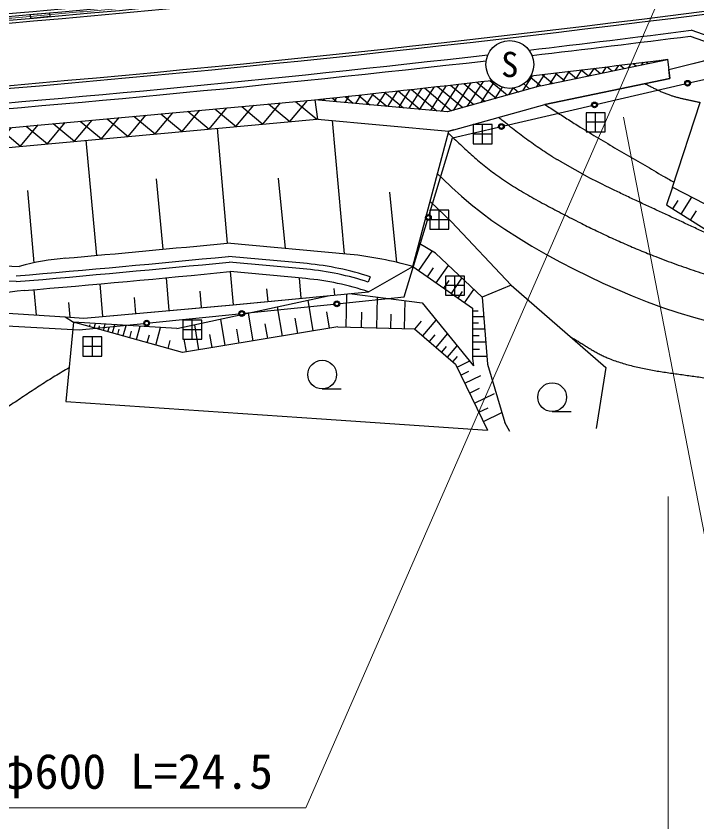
# Model space of a CAD drawing. Units: millimetres, scale not verified. Extents: x 40000 to 680000, y 20000 to 380000.
# Drawn here: x 430442 to 466057, y 230121 to 272252 of the extents above; entities that cross this region are included whole.
import ezdxf
from ezdxf.enums import TextEntityAlignment as Align

# ---------------------------------------------------------------- set-up
doc = ezdxf.new("R2010")
doc.units = ezdxf.units.MM
doc.header["$LTSCALE"] = 1000
doc.linetypes.add('CHAIN', pattern=[18.5, 12, -1.5, 3.5, -1.5])
for name, color, linetype, lineweight in [('M-BGD', 7, 'Continuous', 25), ('M-BMK', 2, 'CHAIN', 13), ('M-BMK-OTRS', 5, 'Continuous', 25), ('M-BMK-ROW', 30, 'Continuous', 25), ('M-STR-HTXT', 7, 'Continuous', 13), ('M-STR-STRC', 7, 'Continuous', 25)]:
    doc.layers.add(name, color=color, linetype=linetype, lineweight=lineweight)
doc.styles.add('ＭＳ ゴシック', font='')
doc.styles.get('ＭＳ ゴシック').set_extended_font_data('MS Gothic')

msp = doc.modelspace()

# ---------------------------------------------------------------- hatches: boundary and pattern name
at = {"layer": 'M-BGD'}
h = msp.add_hatch(dxfattribs=at)
h.set_pattern_fill('USER', color=256, style=0, pattern_type=2)
h.set_pattern_definition([(230.2226, (446170, 266864), (768.536, -639.806), []), (320.2226, (446170, 266864), (639.806, 768.536), [])])
h.paths.add_polyline_path([(446170, 266864), (424341, 264869), (424278, 265890), (446077, 267883)])

# ---------------------------------------------------------------- linework, layer by layer
for p, q in [((473365, 268827), (465752, 271512)), ((465713, 271207), (468130, 270355)), ((464582, 269453), (468130, 270355)), ((457873, 268602), (464516, 269986)), ((461953, 269677), (461786, 269418)), ((462050, 269689), (462257, 269516)), ((462599, 269756), (462473, 269561)), ((462729, 269772), (462880, 269645)), ((463245, 269836), (463160, 269704)), ((463407, 269856), (463503, 269775)), ((463891, 269916), (463847, 269847)), ((464085, 269940), (464127, 269905)), ((464516, 269994), (464640, 268991)), ((458729, 269289), (458351, 268702)), ((458647, 269280), (459140, 268866)), ((459374, 269366), (459038, 268845)), ((459329, 269361), (459763, 268996)), ((460018, 269443), (459725, 268988)), ((460010, 269442), (460387, 269126)), ((460663, 269520), (460412, 269131)), ((460690, 269524), (461010, 269256)), ((461308, 269599), (461099, 269274)), ((461370, 269606), (461633, 269386)), ((465715, 268774), (468123, 269334)), ((454872, 268841), (454025, 267527)), ((454545, 268804), (455557, 267955)), ((455230, 268882), (456141, 268118)), ((457442, 269138), (456927, 268338)), ((457336, 269074), (457893, 268607)), ((458086, 269213), (457652, 268541)), ((457965, 269199), (458517, 268736)), ((464640, 268991), (458110, 267630)), ((451042, 268413), (450442, 267482)), ((451666, 268482), (450990, 267431)), ((451123, 268411), (452451, 267297)), ((452307, 268552), (451551, 267380)), ((451799, 268496), (453223, 267303)), ((452948, 268624), (452113, 267328)), ((452486, 268572), (453806, 267466)), ((453589, 268696), (452674, 267277)), ((457873, 268602), (453017, 267245)), ((453173, 268649), (454390, 267629)), ((454230, 268768), (453300, 267324)), ((453859, 268726), (454974, 267792)), ((455435, 268792), (454751, 267730)), ((455868, 268540), (455476, 267932)), ((456426, 268484), (456201, 268135)), ((456475, 268491), (456725, 268281)), ((456995, 268707), (457308, 268445)), ((460845, 267643), (465423, 268707)), ((446971, 267976), (447207, 267779)), ((447208, 268001), (447073, 267791)), ((447846, 268069), (447634, 267740)), ((447663, 268049), (448081, 267699)), ((448485, 268136), (448196, 267688)), ((448354, 268123), (448955, 267618)), ((449123, 268205), (448757, 267637)), ((449047, 268194), (449829, 267538)), ((449763, 268274), (449319, 267585)), ((449739, 268266), (450703, 267458)), ((450402, 268343), (449880, 267533)), ((450431, 268338), (451577, 267377)), ((424278, 265890), (446077, 267883)), ((453017, 267245), (446077, 267883)), ((446077, 267883), (446201, 266867)), ((446279, 267904), (446333, 267859)), ((446570, 267934), (446511, 267843)), ((453350, 266300), (458110, 267630)), ((455975, 266511), (460553, 267575)), ((464780, 263312), (466226, 267741)), ((424341, 264869), (446170, 266864)), ((446201, 266867), (453082, 266235)), ((446975, 266796), (447596, 259824)), ((440955, 266388), (441489, 260385)), ((453350, 266300), (453082, 266235)), ((453275, 265884), (455683, 266443)), ((451200, 259155), (453082, 266235)), ((452056, 261869), (453275, 265884)), ((434657, 259742), (434114, 265763)), ((460329, 263841), (459042, 264576)), ((438141, 260063), (437779, 263744)), ((444538, 260105), (444176, 263786)), ((431379, 259351), (431052, 263137)), ((450363, 259371), (450001, 263053)), ((464780, 263312), (464473, 262380)), ((464780, 263312), (469276, 260964)), ((452104, 262555), (453223, 261502)), ((464800, 262174), (465079, 262616)), ((465242, 261895), (465800, 262779)), ((464473, 262380), (468847, 259622)), ((465724, 261591), (466028, 262073)), ((450749, 257566), (451969, 261582)), ((453223, 261502), (456341, 258184)), ((447910, 259795), (441489, 260385)), ((451504, 258944), (452209, 259956)), ((452383, 259854), (451520, 260359)), ((445672, 259310), (441557, 259688)), ((454822, 257554), (452383, 259854)), ((424303, 259391), (430611, 259163)), ((445645, 259017), (441586, 259390)), ((448885, 257835), (451200, 259155)), ((451200, 259155), (454316, 256984)), ((452417, 258307), (453054, 259221)), ((445600, 258528), (441635, 258892)), ((441635, 258892), (441789, 257161)), ((451961, 258626), (452279, 259082)), ((430449, 258369), (424230, 258593)), ((438287, 258570), (438439, 256863)), ((445243, 258561), (445337, 257498)), ((448957, 258618), (448867, 258345)), ((452815, 258030), (453093, 258428)), ((453213, 257752), (453768, 258548)), ((431377, 257946), (431495, 256623)), ((434816, 258250), (434967, 256554)), ((440048, 257879), (440125, 257013)), ((443546, 257994), (443605, 257334)), ((447061, 258011), (447092, 257665)), ((453560, 257511), (453801, 257857)), ((453906, 257269), (454389, 257962)), ((456341, 258184), (454822, 257554)), ((456341, 258184), (461294, 253872)), ((436617, 257542), (436691, 256708)), ((438859, 255914), (446774, 257635)), ((441776, 257160), (448885, 257835)), ((447371, 257224), (450749, 257566)), ((447708, 255991), (447748, 257727)), ((447883, 257740), (451680, 257266)), ((449311, 255953), (449349, 257557)), ((454822, 257554), (455099, 254049)), ((433191, 257283), (433260, 256511)), ((433977, 256466), (441776, 257160)), ((442396, 256719), (447072, 257193)), ((444371, 255524), (444119, 257058)), ((445988, 255789), (445723, 257406)), ((450767, 255919), (450801, 257375)), ((451680, 257266), (454375, 253969)), ((437422, 256214), (442098, 256689)), ((442837, 255272), (442598, 256727)), ((446845, 255929), (446705, 256786)), ((448510, 255972), (448528, 256774)), ((450039, 255936), (450056, 256664)), ((454316, 256984), (454316, 254342)), ((454316, 256834), (454609, 256834)), ((433006, 256527), (433438, 256254)), ((433438, 256254), (433051, 252098)), ((438859, 255914), (433438, 256254)), ((439145, 254667), (433438, 256254)), ((433745, 255841), (437123, 256184)), ((434525, 255952), (434589, 256182)), ((441382, 255034), (441156, 256413)), ((443604, 255398), (443478, 256165)), ((445179, 255656), (445047, 256465)), ((451303, 255891), (451658, 256301)), ((451714, 255536), (452422, 256357)), ((454316, 256541), (454902, 256541)), ((454316, 256223), (454634, 256223)), ((429644, 256079), (433745, 255841)), ((434284, 256019), (434316, 256134)), ((434766, 255885), (434812, 256051)), ((435007, 255818), (435099, 256150)), ((435247, 255751), (435308, 255968)), ((435488, 255684), (435609, 256118)), ((435763, 255608), (435840, 255883)), ((436039, 255531), (436192, 256081)), ((436388, 255434), (436485, 255783)), ((436737, 255337), (436931, 256035)), ((437749, 255055), (438003, 255968)), ((447281, 256001), (439145, 254667)), ((440002, 254807), (439788, 256116)), ((442109, 255153), (441990, 255880)), ((447281, 256001), (451284, 255907)), ((451284, 255907), (453436, 254049)), ((454316, 255904), (454953, 255904)), ((437306, 255178), (437422, 255594)), ((439348, 254700), (439241, 255354)), ((440692, 254920), (440579, 255610)), ((452063, 255235), (452365, 255584)), ((452412, 254933), (453016, 255632)), ((454316, 255559), (454662, 255559)), ((438391, 254877), (438508, 255296)), ((452710, 254676), (452966, 254974)), ((453007, 254419), (453521, 255014)), ((454316, 255214), (455007, 255214)), ((454316, 254839), (454691, 254839)), ((453285, 254179), (453526, 254457)), ((453510, 253897), (454171, 254219)), ((454316, 254464), (455066, 254464)), ((454316, 254342), (454375, 253969)), ((453436, 254049), (455106, 250611)), ((453713, 253479), (454132, 253682)), ((455099, 254049), (456001, 251002)), ((461294, 253872), (460788, 250695)), ((453916, 253060), (454753, 253467)), ((454169, 252540), (454690, 252792)), ((446453, 252758), (447453, 252758)), ((454422, 252019), (455463, 252525)), ((433051, 252098), (446422, 251202)), ((454655, 251540), (455134, 251773)), ((454887, 251061), (455845, 251526)), ((458486, 251576), (459486, 251576)), ((446422, 251202), (455106, 250611)), ((456270, 250531), (456001, 251002))]:
    msp.add_line(p, q, dxfattribs=at)
msp.add_lwpolyline([(452489, 264003), (452743, 263759), (453238, 263294), (453740, 262839), (454254, 262399), (454782, 261975), (455326, 261574), (456015, 261104), (456717, 260653), (457430, 260220), (458155, 259805), (458889, 259405), (459632, 259021), (460382, 258651), (461138, 258295), (461899, 257952), (462665, 257620), (463454, 257304), (464254, 257018), (465064, 256756), (465879, 256511), (466698, 256276)], dxfattribs=at)
for centre, radius in [((465569, 268741), 150), ((465569, 268741), 120), ((465569, 268741), 100), ((460699, 267609), 150), ((460699, 267609), 120), ((460699, 267609), 100), ((455829, 266477), 150), ((455829, 266477), 120), ((455829, 266477), 100), ((452012, 261725), 150), ((452012, 261725), 120), ((452012, 261725), 100), ((447221, 257209), 150), ((447221, 257209), 120), ((447221, 257209), 100), ((442247, 256704), 150), ((442247, 256704), 120), ((442247, 256704), 100), ((437273, 256199), 150), ((437273, 256199), 120), ((437273, 256199), 100), ((446453, 253508), 750), ((458486, 252326), 750)]:
    msp.add_circle(centre, radius, dxfattribs=at)
for centre, radius, start, end in [((354556, 1148727), 884235, 276.67035, 277.22427), ((354549, 1148449), 884257, 276.68106, 277.22199), ((354556, 1148727), 884235, 274.32057, 276.53074), ((354549, 1148449), 884257, 274.32225, 276.52506), ((354557, 1148894), 885752, 276.66549, 277.13119), ((354557, 1148894), 885752, 275.93064, 276.53303), ((354774, 1144730), 888586, 275.04728, 275.60028), ((354785, 1144722), 889277, 274.88049, 275.59963), ((434186, 246171), 13476, 94.8357, 105.3846), ((445649, 239374), 20546, 74.3231, 83.6796), ((354839, 1144135), 888988, 274.879, 275.5998), ((444266, 244505), 14872, 71.6137, 84.5749), ((354876, 1143627), 888978, 274.90347, 275.59978), ((444239, 244211), 14872, 71.8667, 84.5751), ((444194, 243722), 14872, 71.6137, 84.5749), ((436048, 204111), 54040, 95.505, 101.7074)]:
    msp.add_arc(centre, radius, start, end, dxfattribs=at)
for points, knots in [([(463340, 268725), (463400, 268694), (463460, 268662), (463521, 268631), (463581, 268600), (463641, 268569), (463702, 268539), (463762, 268508), (463823, 268478), (463884, 268448), (463945, 268419), (464006, 268389), (464067, 268361), (464129, 268332), (464190, 268304), (464252, 268277), (464314, 268251), (464377, 268224), (464440, 268199), (464502, 268175), (464566, 268151), (464630, 268128), (464681, 268110), (464733, 268093), (464785, 268076), (464838, 268060), (464890, 268045), (464943, 268030), (464995, 268015), (465048, 268001), (465102, 267988), (465155, 267975), (465208, 267962), (465261, 267950), (465315, 267938), (465368, 267926), (465422, 267914), (465476, 267903), (465529, 267891), (465583, 267880), (465637, 267869), (465691, 267858), (465744, 267847), (465798, 267835), (465852, 267824), (465905, 267813), (465959, 267801), (466013, 267790), (466066, 267778), (466120, 267766), (466173, 267753), (466226, 267741)], [0, 0, 0, 0, 1, 1, 1, 2, 2, 2, 3, 3, 3, 4, 4, 4, 5, 5, 5, 6, 6, 6, 7, 7, 7, 8, 8, 8, 9, 9, 9, 10, 10, 10, 11, 11, 11, 12, 12, 12, 13, 13, 13, 14, 14, 14, 15, 15, 15, 16, 16, 16, 17, 17, 17, 17]), ([(458110, 267630), (458212, 267564), (458314, 267497), (458416, 267431), (458518, 267364), (458620, 267298), (458722, 267232), (458824, 267166), (458926, 267100), (459029, 267034), (459131, 266969), (459234, 266903), (459336, 266838), (459439, 266773), (459542, 266708), (459645, 266643), (459748, 266578), (459852, 266514), (459955, 266450), (460114, 266352), (460273, 266255), (460433, 266158), (460592, 266061), (460752, 265965), (460912, 265869), (461073, 265774), (461233, 265678), (461394, 265583), (461554, 265488), (461715, 265394), (461876, 265299), (462037, 265205), (462198, 265110), (462359, 265016), (462521, 264922), (462682, 264829), (462843, 264735), (463005, 264641), (463166, 264547), (463327, 264453), (463489, 264360), (463650, 264266), (463811, 264172), (463973, 264078), (464134, 263984), (464295, 263890), (464515, 263761), (464586, 263722), (464864, 263568)], [0, 0, 0, 0, 1, 1, 1, 2, 2, 2, 3, 3, 3, 4, 4, 4, 5, 5, 5, 6, 6, 6, 7, 7, 7, 8, 8, 8, 9, 9, 9, 10, 10, 10, 11, 11, 11, 12, 12, 12, 13, 13, 13, 14, 14, 14, 15, 15, 15, 16, 16, 16, 16]), ([(459042, 264576), (459023, 264587), (459004, 264599), (458984, 264610), (458965, 264621), (458946, 264632), (458926, 264644), (458907, 264655), (458888, 264666), (458869, 264678), (458849, 264689), (458830, 264700), (458811, 264712), (458792, 264723), (458773, 264735), (458753, 264746), (458734, 264757), (458715, 264769), (458696, 264780), (458677, 264792), (458658, 264803), (458638, 264815), (458619, 264826), (458600, 264838), (458581, 264849), (458562, 264861), (458543, 264872), (458524, 264884), (458505, 264896), (458486, 264907), (458467, 264919), (458336, 265000), (458206, 265081), (458078, 265165), (457950, 265249), (457823, 265335), (457697, 265422), (457571, 265509), (457446, 265599), (457322, 265689), (457198, 265779), (457075, 265870), (456953, 265963), (456830, 266055), (456708, 266148), (456586, 266242), (456465, 266335), (456344, 266430), (456222, 266524), (456101, 266619), (455980, 266714), (455859, 266808), (455798, 266855), (455738, 266903), (455677, 266950)], [0, 0, 0, 0, 1, 1, 1, 2, 2, 2, 3, 3, 3, 4, 4, 4, 5, 5, 5, 6, 6, 6, 7, 7, 7, 8, 8, 8, 9, 9, 9, 10, 10, 10, 11, 11, 11, 12, 12, 12, 13, 13, 13, 14, 14, 14, 15, 15, 15, 16, 16, 16, 17, 17, 17, 18, 18, 18, 18]), ([(453053, 266126), (453101, 266081), (453149, 266036), (453197, 265991), (453305, 265890), (453412, 265789), (453520, 265688), (453628, 265587), (453735, 265486), (453844, 265386), (453952, 265286), (454061, 265186), (454170, 265088), (454280, 264989), (454390, 264891), (454502, 264795), (454613, 264699), (454725, 264603), (454839, 264510), (454952, 264416), (455067, 264324), (455184, 264234), (455300, 264144), (455418, 264056), (455538, 263971), (455672, 263874), (455808, 263780), (455945, 263688), (456082, 263596), (456221, 263506), (456360, 263417), (456499, 263328), (456640, 263241), (456781, 263156), (456923, 263070), (457065, 262986), (457208, 262903), (457352, 262820), (457496, 262739), (457640, 262658), (457785, 262577), (457930, 262498), (458076, 262419), (458222, 262341), (458368, 262263), (458514, 262186), (458661, 262109), (458808, 262032), (458955, 261956), (459102, 261880), (459249, 261804), (459397, 261729), (459544, 261653), (459691, 261578), (459838, 261503), (459967, 261438), (460095, 261373), (460224, 261308), (460353, 261244), (460483, 261180), (460612, 261117), (460742, 261054), (460872, 260992), (461002, 260930), (461133, 260868), (461263, 260807), (461394, 260747), (461525, 260686), (461656, 260626), (461788, 260567), (461919, 260508), (462051, 260449), (462183, 260391), (462315, 260333), (462447, 260276), (462580, 260219), (462712, 260162), (462845, 260106), (462978, 260051), (463111, 259995), (463245, 259941), (463378, 259886), (463512, 259832), (463645, 259778), (463780, 259726), (464124, 259591), (464470, 259459), (464818, 259332), (465165, 259205), (465515, 259084), (465865, 258964), (466215, 258844), (466567, 258728), (466919, 258614), (467271, 258499), (467625, 258387), (467978, 258276), (468331, 258164), (468685, 258054), (469038, 257943), (469392, 257832), (469746, 257722), (470099, 257610), (470452, 257498), (470805, 257386), (471156, 257270), (471508, 257155), (471860, 257038), (472209, 256917), (472559, 256796), (472908, 256673), (473255, 256544), (473602, 256415), (473947, 256282), (474291, 256145), (474628, 256010), (474964, 255870), (475298, 255728), (475633, 255586), (475965, 255441), (476297, 255293), (476630, 255146), (476960, 254995), (477290, 254843), (477620, 254691), (477949, 254536), (478278, 254381), (478607, 254225), (478934, 254068), (479262, 253910), (479590, 253753), (479917, 253593), (480244, 253434), (480571, 253275), (480897, 253115), (481224, 252956), (481551, 252797), (481878, 252637), (482206, 252479), (482533, 252321), (482860, 252163), (483189, 252006), (483517, 251850), (483846, 251696), (484175, 251541)], [0, 0, 0, 0, 1, 1, 1, 2, 2, 2, 3, 3, 3, 4, 4, 4, 5, 5, 5, 6, 6, 6, 7, 7, 7, 8, 8, 8, 9, 9, 9, 10, 10, 10, 11, 11, 11, 12, 12, 12, 13, 13, 13, 14, 14, 14, 15, 15, 15, 16, 16, 16, 17, 17, 17, 18, 18, 18, 19, 19, 19, 20, 20, 20, 21, 21, 21, 22, 22, 22, 23, 23, 23, 24, 24, 24, 25, 25, 25, 26, 26, 26, 27, 27, 27, 28, 28, 28, 29, 29, 29, 30, 30, 30, 31, 31, 31, 32, 32, 32, 33, 33, 33, 34, 34, 34, 35, 35, 35, 36, 36, 36, 37, 37, 37, 38, 38, 38, 39, 39, 39, 40, 40, 40, 41, 41, 41, 42, 42, 42, 43, 43, 43, 44, 44, 44, 45, 45, 45, 46, 46, 46, 47, 47, 47, 48, 48, 48, 48]), ([(467734, 260323), (467488, 260442), (467132, 260613), (466746, 260799), (466536, 260901), (466326, 261001), (466116, 261101), (465906, 261200), (465695, 261299), (465484, 261397), (465273, 261496), (465062, 261593), (464851, 261691), (464640, 261789), (464429, 261886), (464217, 261984), (464006, 262081), (463795, 262179), (463584, 262277), (463373, 262375), (463162, 262473), (462951, 262572), (462741, 262671), (462530, 262770), (462321, 262870), (462111, 262971), (461901, 263072), (461692, 263174), (461160, 263435), (460616, 263701), (460329, 263841)], [0, 0, 0, 0, 1, 1, 1, 2, 2, 2, 3, 3, 3, 4, 4, 4, 5, 5, 5, 6, 6, 6, 7, 7, 7, 8, 8, 8, 9, 9, 9, 10, 10, 10, 10]), ([(459437, 255488), (459504, 255449), (459572, 255411), (459639, 255371), (459706, 255332), (459772, 255291), (459839, 255250), (459905, 255210), (459971, 255168), (460037, 255127), (460104, 255086), (460170, 255044), (460236, 255003), (460302, 254962), (460368, 254921), (460435, 254880), (460501, 254840), (460568, 254800), (460635, 254760), (460702, 254721), (460770, 254683), (460838, 254645), (460906, 254608), (460974, 254571), (461043, 254536), (461113, 254502), (461182, 254468), (461253, 254436), (461324, 254404), (461395, 254373), (461467, 254345), (461683, 254261), (461902, 254185), (462123, 254116), (462344, 254047), (462567, 253988), (462792, 253933), (463017, 253878), (463244, 253831), (463472, 253786), (463700, 253742), (463929, 253704), (464159, 253667), (464390, 253630), (464621, 253597), (464852, 253564), (465083, 253531), (465315, 253501), (465547, 253469), (465778, 253437), (466010, 253407), (466242, 253372), (466473, 253338), (466704, 253303), (466934, 253264), (467163, 253224), (467392, 253182), (467620, 253134), (467847, 253085), (468073, 253031), (468298, 252973), (468482, 252925), (468665, 252872), (468847, 252819), (469029, 252766), (469211, 252711), (469392, 252654), (469573, 252598), (469754, 252539), (469934, 252480), (470115, 252420), (470295, 252359), (470475, 252297), (470654, 252236), (470834, 252173), (471013, 252110), (471192, 252047), (471371, 251983), (471550, 251919), (471729, 251855), (471908, 251791), (472087, 251727), (472266, 251663), (472445, 251599), (472625, 251535), (472804, 251472), (472983, 251408), (473163, 251346), (473342, 251284), (473522, 251223), (473702, 251162)], [0, 0, 0, 0, 1, 1, 1, 2, 2, 2, 3, 3, 3, 4, 4, 4, 5, 5, 5, 6, 6, 6, 7, 7, 7, 8, 8, 8, 9, 9, 9, 10, 10, 10, 11, 11, 11, 12, 12, 12, 13, 13, 13, 14, 14, 14, 15, 15, 15, 16, 16, 16, 17, 17, 17, 18, 18, 18, 19, 19, 19, 20, 20, 20, 21, 21, 21, 22, 22, 22, 23, 23, 23, 24, 24, 24, 25, 25, 25, 26, 26, 26, 27, 27, 27, 28, 28, 28, 29, 29, 29, 30, 30, 30, 30]), ([(433216, 253859), (432968, 253715), (432719, 253574), (432474, 253426), (432227, 253276), (431985, 253120), (431743, 252964), (431499, 252808), (431259, 252647), (431018, 252487), (430776, 252328), (430537, 252165), (430295, 252006), (430053, 251847), (429812, 251688), (429568, 251533), (429325, 251379), (429082, 251226), (428834, 251080), (428588, 250934), (428340, 250792), (428087, 250658), (427836, 250525), (427582, 250397), (427323, 250280), (427064, 250163), (426803, 250053), (426536, 249957), (426269, 249860), (425998, 249771), (425722, 249701), (425534, 249653), (425342, 249615), (425149, 249587), (424957, 249560), (424763, 249545), (424569, 249536), (424374, 249526), (424178, 249528), (423982, 249532), (423785, 249536), (423588, 249549), (423391, 249562), (423193, 249575), (422995, 249594), (422797, 249612), (422599, 249629), (422401, 249650), (422202, 249666), (422004, 249683), (421806, 249701), (421608, 249712), (421411, 249724), (421213, 249733), (421016, 249735), (420820, 249736), (420623, 249733), (420427, 249720), (420232, 249706), (420038, 249683), (419844, 249653), (419741, 249636), (419638, 249614), (419535, 249591), (419433, 249568), (419331, 249541), (419230, 249513), (419128, 249485), (419028, 249453), (418928, 249421), (418827, 249389), (418728, 249354), (418628, 249319), (418529, 249283), (418430, 249246), (418331, 249208), (418232, 249171), (418134, 249132), (418035, 249093), (417936, 249055), (417838, 249015), (417739, 248976), (417641, 248938), (417542, 248898), (417443, 248860), (417345, 248822), (417246, 248784), (417147, 248748), (417047, 248712), (416948, 248678), (416848, 248643)], [0, 0, 0, 0, 1, 1, 1, 2, 2, 2, 3, 3, 3, 4, 4, 4, 5, 5, 5, 6, 6, 6, 7, 7, 7, 8, 8, 8, 9, 9, 9, 10, 10, 10, 11, 11, 11, 12, 12, 12, 13, 13, 13, 14, 14, 14, 15, 15, 15, 16, 16, 16, 17, 17, 17, 18, 18, 18, 19, 19, 19, 20, 20, 20, 21, 21, 21, 22, 22, 22, 23, 23, 23, 24, 24, 24, 25, 25, 25, 26, 26, 26, 27, 27, 27, 28, 28, 28, 29, 29, 29, 30, 30, 30, 30])]:
    msp.add_open_spline(points, degree=3, knots=knots, dxfattribs=at)
at = {"layer": 'M-BMK'}
msp.add_arc((354562, 1148895), 880000, 267.46517, 280.00081, dxfattribs=at)
at = {"layer": 'M-BMK-OTRS'}
msp.add_lwpolyline([(393390, 252713), (405229, 251586), (408709, 251854), (414886, 255625), (417329, 256474), (417233, 257328), (420943, 258920), (420960, 258681), (421758, 258740), (421742, 258957), (424230, 258593), (428716, 258431), (425082, 257027), (433006, 256527), (433977, 256466), (441789, 257161), (448885, 257835), (451200, 259155), (453082, 266235), (453350, 266300), (458110, 267630), (464640, 268991), (464582, 269453), (468130, 270355)], dxfattribs=at)
at = {"layer": 'M-BMK-ROW'}
for p, q in [((461260, 267200), (460260, 267200)), ((460260, 267200), (460260, 266200)), ((460760, 266200), (460760, 267200)), ((461260, 266200), (461260, 267200)), ((461260, 266700), (460260, 266700)), ((455346, 266580), (454346, 266580)), ((454346, 266580), (454346, 265580)), ((454846, 265580), (454846, 266580)), ((455346, 265580), (455346, 266580)), ((455346, 266080), (454346, 266080)), ((460260, 266200), (461260, 266200)), ((454346, 265580), (455346, 265580)), ((453083, 262108), (452083, 262108)), ((452083, 262108), (452083, 261108)), ((452583, 261108), (452583, 262108)), ((453083, 261108), (453083, 262108)), ((453083, 261608), (452083, 261608)), ((452083, 261108), (453083, 261108)), ((453900, 258658), (452900, 258658)), ((452900, 258658), (452900, 257658)), ((453400, 257658), (453400, 258658)), ((453900, 257658), (453900, 258658)), ((453900, 258158), (452900, 258158)), ((452900, 257658), (453900, 257658)), ((440156, 256353), (439156, 256353)), ((439156, 256353), (439156, 255353)), ((439656, 255353), (439656, 256353)), ((440156, 255353), (440156, 256353)), ((440156, 255853), (439156, 255853)), ((434931, 255477), (433931, 255477)), ((433931, 255477), (433931, 254477)), ((434431, 254477), (434431, 255477)), ((434931, 254477), (434931, 255477)), ((439156, 255353), (440156, 255353)), ((434931, 254977), (433931, 254977)), ((433931, 254477), (434931, 254477))]:
    msp.add_line(p, q, dxfattribs=at)
at = {"layer": 'M-STR-HTXT'}
for p, q in [((464570, 274258), (445598, 230856)), ((462219, 266977), (472569, 213499)), ((464556, 247137), (464556, 213706)), ((445598, 230856), (414752, 230856))]:
    msp.add_line(p, q, dxfattribs=at)
at = {"layer": 'M-STR-STRC'}
msp.add_lwpolyline([(431204, 272136), (431188, 272335), (432185, 272423), (432200, 272224)], close=True, dxfattribs=at)
msp.add_circle((456269, 269724), 1250, dxfattribs=at)
for centre, radius, start, end in [((354541, 1149035), 879894, 267.46512, 280.0011), ((354551, 1148947), 879955, 267.46533, 280.00114), ((354564, 1148792), 880000, 267.46549, 280.00114), ((354574, 1148642), 879999, 267.46549, 280.00114), ((354550, 1148742), 883500, 267.4655, 280.0032), ((354557, 1148894), 883502, 267.46551, 280.00113)]:
    msp.add_arc(centre, radius, start, end, dxfattribs=at)

# ---------------------------------------------------------------- texts
at = {"layer": 'M-STR-HTXT', "style": 'ＭＳ ゴシック'}
msp.add_text('ヒューム管φ600 L=24.5', height=1833, dxfattribs=at).set_placement((430448, 232766), align=Align.MIDDLE_CENTER)
at = {"layer": 'M-STR-STRC', "style": 'ＭＳ ゴシック'}
msp.add_text('S', height=1320, dxfattribs=at).set_placement((456269, 269724), align=Align.MIDDLE_CENTER)

doc.saveas('drawing.dxf')
